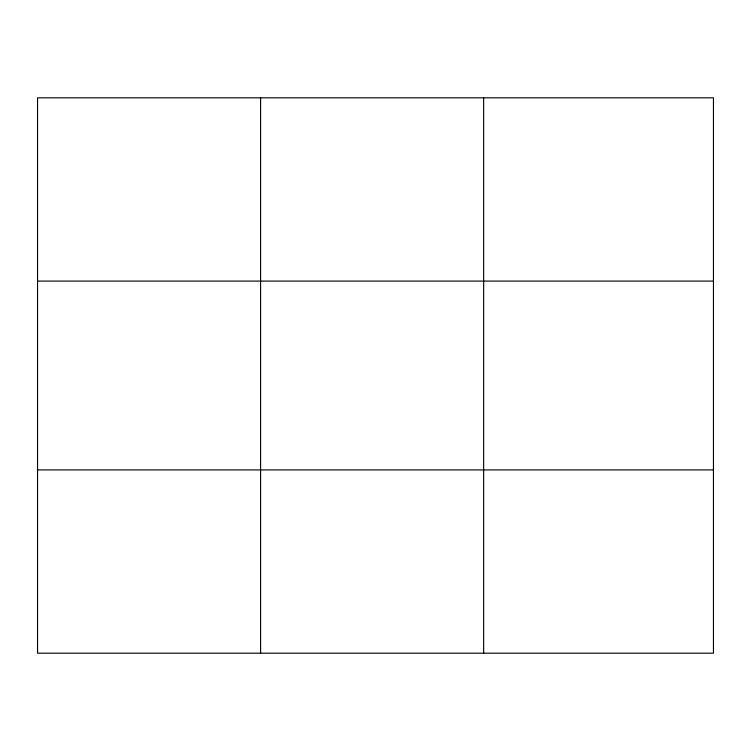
<?xml version="1.0" encoding="UTF-8"?>
<svg xmlns="http://www.w3.org/2000/svg" width="751" height="751" viewBox="0 0 751 751"><rect width="100%" height="100%" fill="white"/><g stroke="black" fill="none" stroke-linecap="round" stroke-linejoin="round"><path stroke-width="1.13" d="M260.597 97.818L260.597 653.182M483.644 97.818L483.644 653.182M37.55 281.09L713.45 281.09M37.55 469.91L713.45 469.91M713.45 627.001L713.45 653.182L37.55 653.182L37.55 97.818L713.45 97.818L713.45 627.001"/></g></svg>
